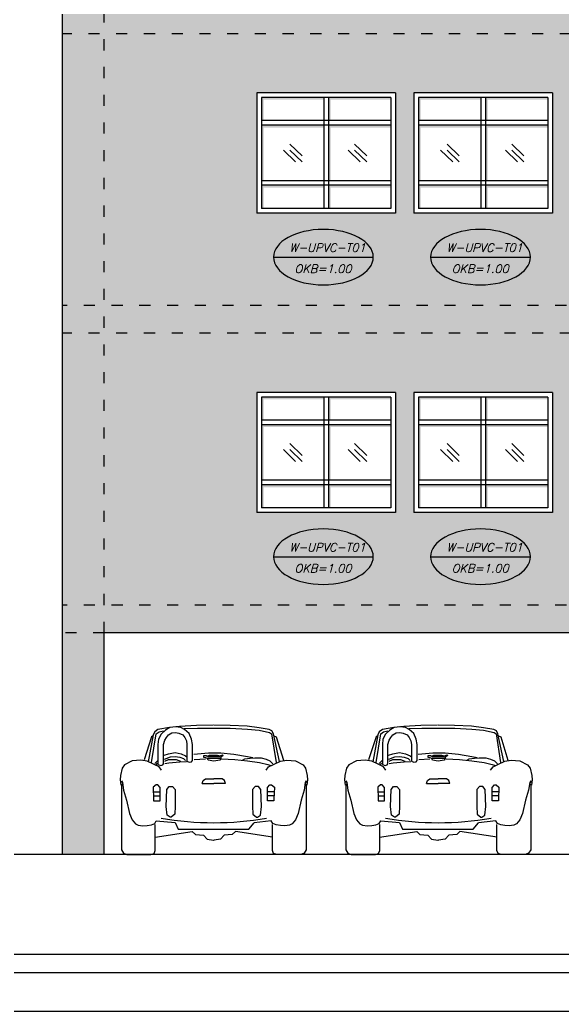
# Model space of a CAD drawing. Header units: millimetres. Extents: x 577 to 2337, y 236 to 943.
# Drawn here: x 1076.49 to 1082.36, y 533.53 to 544.26 of the extents above; entities that cross this region are included whole.
import ezdxf

# ---------------------------------------------------------------- set-up
doc = ezdxf.new("R2010")
doc.units = ezdxf.units.MM
doc.header["$LTSCALE"] = 0.01
doc.linetypes.add('ACAD_ISO03W100', pattern=[30, 12, -18])
for name, color, linetype in [('00-Arm', 7, 'Continuous'), ('02-Elev', 2, 'Continuous'), ('06-Furn', 4, 'Continuous'), ('08-Hatch', 5, 'Continuous'), ('10-coulm', 7, 'Continuous'), ('15-Window', 4, 'Continuous')]:
    doc.layers.add(name, color=color, linetype=linetype)
doc.styles.get("Standard").update_dxf_attribs({"font": 'italic.shx'})

# ---------------------------------------------------------------- blocks, each defined once
blk = doc.blocks.new('caru')
at = {"layer": '06-Furn', "color": 234, "linetype": 'ByBlock'}
for p, q in [((866.311, 633.004), (866.275, 632.978)), ((866.435, 633.026), (866.311, 633.004)), ((866.322, 632.978), (866.37, 632.989)), ((866.391, 632.997), (866.344, 632.953)), ((866.439, 633.026), (866.391, 632.997)), ((866.544, 633.037), (866.435, 633.026)), ((866.5, 633.033), (866.439, 633.026)), ((866.559, 633.026), (866.5, 633.033)), ((866.726, 633.048), (866.544, 633.037)), ((866.599, 633.004), (866.559, 633.026)), ((866.595, 633.015), (866.737, 633.018)), ((866.65, 632.96), (866.599, 633.004)), ((866.908, 633.051), (866.726, 633.048)), ((866.737, 633.018), (867.093, 633.018)), ((867.09, 633.048), (866.915, 633.051)), ((867.275, 633.04), (867.09, 633.048)), ((867.093, 633.018), (867.279, 633.008)), ((867.406, 633.022), (867.275, 633.04)), ((867.279, 633.008), (867.406, 632.997)), ((867.515, 633.004), (867.406, 633.022)), ((867.406, 632.997), (867.519, 632.971)), ((867.544, 632.989), (867.515, 633.004)), ((867.559, 632.957), (867.544, 632.989)), ((866.242, 632.924), (866.162, 632.677)), ((866.26, 632.946), (866.206, 632.655)), ((866.242, 632.648), (866.293, 632.957)), ((866.26, 632.935), (866.242, 632.924)), ((866.275, 632.978), (866.26, 632.946)), ((866.293, 632.957), (866.322, 632.978)), ((866.315, 632.902), (866.311, 632.844)), ((866.344, 632.953), (866.315, 632.902)), ((866.37, 632.844), (866.384, 632.891)), ((866.384, 632.891), (866.402, 632.92)), ((866.402, 632.92), (866.424, 632.946)), ((866.424, 632.946), (866.46, 632.968)), ((866.46, 632.968), (866.5, 632.971)), ((866.5, 632.971), (866.537, 632.964)), ((866.537, 632.964), (866.58, 632.946)), ((866.58, 632.946), (866.602, 632.92)), ((866.602, 632.92), (866.62, 632.884)), ((866.62, 632.884), (866.624, 632.844)), ((866.675, 632.902), (866.65, 632.96)), ((866.686, 632.844), (866.675, 632.902)), ((867.519, 632.971), (867.54, 632.957)), ((867.54, 632.957), (867.588, 632.648)), ((867.624, 632.658), (867.559, 632.957)), ((867.566, 632.938), (867.591, 632.924)), ((867.591, 632.924), (867.668, 632.673)), ((866.311, 632.844), (866.311, 632.626)), ((866.37, 632.633), (866.37, 632.844)), ((866.624, 632.844), (866.624, 632.662)), ((866.686, 632.669), (866.686, 632.844)), ((866.031, 632.666), (865.948, 632.622)), ((866.126, 632.673), (866.031, 632.666)), ((866.195, 632.662), (866.126, 632.673)), ((866.271, 632.626), (866.195, 632.662)), ((866.275, 632.637), (866.308, 632.669)), ((866.377, 632.728), (866.424, 632.742)), ((866.38, 632.684), (866.446, 632.709)), ((866.384, 632.662), (866.424, 632.68)), ((866.424, 632.742), (866.497, 632.757)), ((866.424, 632.68), (866.508, 632.68)), ((866.446, 632.709), (866.497, 632.713)), ((866.497, 632.757), (866.562, 632.742)), ((866.497, 632.713), (866.548, 632.706)), ((866.508, 632.68), (866.555, 632.662)), ((866.548, 632.706), (866.588, 632.691)), ((866.562, 632.742), (866.61, 632.72)), ((866.588, 632.691), (866.61, 632.669)), ((866.61, 632.72), (866.624, 632.709)), ((866.624, 632.662), (866.65, 632.651)), ((866.675, 632.655), (866.686, 632.669)), ((866.697, 632.738), (866.857, 632.753)), ((866.704, 632.68), (866.824, 632.688)), ((866.806, 632.702), (866.806, 632.724)), ((866.806, 632.724), (866.831, 632.724)), ((866.828, 632.698), (866.806, 632.702)), ((866.846, 632.691), (866.828, 632.698)), ((866.831, 632.724), (866.839, 632.717)), ((866.839, 632.717), (866.842, 632.717)), ((866.842, 632.717), (866.868, 632.728)), ((866.853, 632.673), (866.846, 632.691)), ((866.85, 632.713), (866.984, 632.713)), ((866.85, 632.695), (866.984, 632.695)), ((866.915, 632.662), (866.853, 632.673)), ((866.857, 632.753), (866.991, 632.753)), ((866.868, 632.728), (866.955, 632.728)), ((866.98, 632.673), (866.915, 632.662)), ((866.955, 632.728), (866.984, 632.72)), ((866.991, 632.691), (866.98, 632.673)), ((866.984, 632.72), (867.01, 632.731)), ((866.991, 632.753), (867.133, 632.738)), ((867.017, 632.724), (866.991, 632.706)), ((866.991, 632.706), (866.991, 632.691)), ((866.999, 632.688), (867.144, 632.68)), ((867.01, 632.731), (867.017, 632.724)), ((867.133, 632.738), (867.279, 632.713)), ((867.144, 632.68), (867.279, 632.666)), ((867.224, 632.673), (867.25, 632.688)), ((867.25, 632.688), (867.308, 632.695)), ((867.279, 632.713), (867.337, 632.702)), ((867.279, 632.666), (867.41, 632.648)), ((867.308, 632.695), (867.359, 632.698)), ((867.359, 632.698), (867.428, 632.698)), ((867.428, 632.698), (867.482, 632.684)), ((867.482, 632.684), (867.522, 632.666)), ((867.522, 632.666), (867.555, 632.633)), ((867.559, 632.626), (867.635, 632.662)), ((867.635, 632.662), (867.704, 632.673)), ((867.704, 632.673), (867.799, 632.666)), ((867.799, 632.666), (867.882, 632.622)), ((865.922, 632.586), (865.904, 632.506)), ((865.948, 632.622), (865.922, 632.586)), ((866.322, 632.6), (866.271, 632.626)), ((866.286, 632.618), (866.304, 632.64)), ((866.311, 632.626), (866.34, 632.615)), ((866.348, 632.564), (866.322, 632.6)), ((866.34, 632.615), (866.362, 632.622)), ((866.362, 632.622), (866.37, 632.633)), ((866.384, 632.637), (866.428, 632.644)), ((866.428, 632.644), (866.548, 632.655)), ((866.548, 632.655), (866.62, 632.658)), ((866.65, 632.651), (866.675, 632.655)), ((867.41, 632.648), (867.5, 632.626)), ((867.482, 632.564), (867.508, 632.6)), ((867.5, 632.626), (867.533, 632.615)), ((867.508, 632.6), (867.559, 632.626)), ((867.882, 632.622), (867.908, 632.586)), ((867.908, 632.586), (867.926, 632.506)), ((865.904, 632.506), (865.9, 632.462)), ((865.9, 632.462), (865.908, 632.404)), ((865.908, 632.429), (865.915, 632.451)), ((865.915, 632.451), (865.926, 632.433)), ((866.788, 632.422), (866.799, 632.455)), ((866.799, 632.455), (866.824, 632.473)), ((866.824, 632.473), (866.915, 632.473)), ((867.006, 632.473), (866.915, 632.473)), ((867.031, 632.455), (867.006, 632.473)), ((867.042, 632.422), (867.031, 632.455)), ((867.915, 632.451), (867.904, 632.433)), ((867.922, 632.429), (867.915, 632.451)), ((867.93, 632.462), (867.922, 632.404)), ((867.926, 632.506), (867.93, 632.462)), ((865.915, 632.418), (865.915, 631.702)), ((865.926, 632.433), (865.937, 632.349)), ((865.937, 632.349), (865.97, 632.24)), ((866.29, 632.408), (866.26, 632.382)), ((866.26, 632.382), (866.264, 632.251)), ((866.308, 632.408), (866.29, 632.408)), ((866.333, 632.378), (866.308, 632.408)), ((866.333, 632.298), (866.333, 632.378)), ((866.399, 632.171), (866.406, 632.357)), ((866.406, 632.357), (866.431, 632.389)), ((866.431, 632.389), (866.468, 632.389)), ((866.468, 632.389), (866.497, 632.357)), ((866.497, 632.357), (866.497, 632.175)), ((866.788, 632.422), (866.915, 632.422)), ((867.042, 632.422), (866.915, 632.422)), ((867.362, 632.389), (867.333, 632.357)), ((867.333, 632.357), (867.333, 632.175)), ((867.399, 632.389), (867.362, 632.389)), ((867.424, 632.357), (867.399, 632.389)), ((867.431, 632.171), (867.424, 632.357)), ((867.497, 632.378), (867.522, 632.408)), ((867.497, 632.298), (867.497, 632.378)), ((867.522, 632.408), (867.54, 632.408)), ((867.54, 632.408), (867.57, 632.382)), ((867.57, 632.382), (867.566, 632.251)), ((867.893, 632.349), (867.86, 632.24)), ((867.904, 632.433), (867.893, 632.349)), ((867.915, 632.418), (867.915, 631.702)), ((865.97, 632.24), (866.002, 632.098)), ((866.264, 632.331), (866.326, 632.331)), ((866.264, 632.288), (866.326, 632.288)), ((866.264, 632.251), (866.264, 632.233)), ((866.264, 632.233), (866.308, 632.233)), ((866.308, 632.233), (866.333, 632.233)), ((866.333, 632.233), (866.333, 632.298)), ((867.497, 632.233), (867.497, 632.298)), ((867.522, 632.233), (867.497, 632.233)), ((867.566, 632.331), (867.504, 632.331)), ((867.566, 632.288), (867.504, 632.288)), ((867.566, 632.233), (867.522, 632.233)), ((867.566, 632.251), (867.566, 632.233)), ((867.86, 632.24), (867.828, 632.098)), ((866.41, 632.08), (866.399, 632.171)), ((866.497, 632.175), (866.493, 632.088)), ((867.333, 632.175), (867.337, 632.088)), ((867.42, 632.08), (867.431, 632.171)), ((866.002, 632.098), (866.031, 632.029)), ((866.031, 632.029), (866.068, 631.986)), ((866.275, 631.989), (866.293, 632.018)), ((866.293, 632.018), (866.497, 632)), ((866.442, 632.055), (866.41, 632.08)), ((866.453, 632.058), (866.442, 632.055)), ((866.493, 632.088), (866.453, 632.058)), ((867.337, 632.088), (867.377, 632.058)), ((867.537, 632.018), (867.351, 631.997)), ((867.377, 632.058), (867.388, 632.055)), ((867.388, 632.055), (867.42, 632.08)), ((867.555, 631.989), (867.537, 632.018)), ((867.799, 632.029), (867.762, 631.986)), ((867.828, 632.098), (867.799, 632.029)), ((866.068, 631.986), (866.097, 631.971)), ((866.097, 631.971), (866.148, 631.964)), ((866.148, 631.964), (866.195, 631.968)), ((866.195, 631.968), (866.239, 631.975)), ((866.239, 631.975), (866.275, 631.989)), ((866.282, 631.695), (866.282, 631.978)), ((866.497, 632), (866.53, 631.928)), ((866.53, 631.928), (867.293, 631.928)), ((867.293, 631.928), (867.351, 631.997)), ((867.548, 631.695), (867.548, 631.978)), ((867.591, 631.975), (867.555, 631.989)), ((867.635, 631.968), (867.591, 631.975)), ((867.682, 631.964), (867.635, 631.968)), ((867.733, 631.971), (867.682, 631.964)), ((867.762, 631.986), (867.733, 631.971)), ((866.279, 631.84), (866.682, 631.902)), ((866.682, 631.902), (866.715, 631.869)), ((866.715, 631.869), (866.802, 631.862)), ((866.802, 631.862), (866.842, 631.818)), ((866.842, 631.818), (866.911, 631.808)), ((866.911, 631.808), (866.919, 631.808)), ((866.988, 631.818), (866.919, 631.808)), ((867.028, 631.862), (866.988, 631.818)), ((867.115, 631.869), (867.028, 631.862)), ((867.148, 631.902), (867.115, 631.869)), ((867.551, 631.84), (867.148, 631.902)), ((865.915, 631.702), (865.937, 631.666)), ((866.268, 631.662), (866.282, 631.695)), ((867.562, 631.662), (867.548, 631.695)), ((867.915, 631.702), (867.893, 631.666)), ((865.937, 631.666), (865.973, 631.651)), ((865.973, 631.651), (866.235, 631.651)), ((866.235, 631.651), (866.268, 631.662)), ((867.595, 631.651), (867.562, 631.662)), ((867.857, 631.651), (867.595, 631.651)), ((867.893, 631.666), (867.857, 631.651))]:
    blk.add_line(p, q, dxfattribs=at)
blk.add_arc((866.915, 635.468, -0.044), 3.471, 260.5331, 279.4669, dxfattribs=at)

msp = doc.modelspace()

# ---------------------------------------------------------------- hatches: boundary and pattern name
at = {"layer": '02-Elev'}
h = msp.add_hatch(color=8, dxfattribs=at)
h.dxf.hatch_style = 1
h.paths.add_polyline_path([(1079.773, 543.415), (1079.123, 543.415), (1079.123, 543.39), (1079.773, 543.39)])
h.paths.add_polyline_path([(1079.123, 543.415), (1079.098, 543.415), (1079.098, 543.39), (1079.123, 543.39)])
h.paths.add_polyline_path([(1079.123, 543.39), (1079.098, 543.39), (1079.098, 543.165), (1079.123, 543.165)])
h = msp.add_hatch(color=8, dxfattribs=at)
h.dxf.hatch_style = 1
h.paths.add_polyline_path([(1080.498, 543.415), (1079.848, 543.415), (1079.848, 543.39), (1080.498, 543.39)])
h.paths.add_polyline_path([(1079.848, 543.415), (1079.823, 543.415), (1079.823, 543.39), (1079.848, 543.39)])
h.paths.add_polyline_path([(1079.848, 543.39), (1079.823, 543.39), (1079.823, 543.165), (1079.848, 543.165)])
h = msp.add_hatch(color=8, dxfattribs=at)
h.dxf.hatch_style = 1
h.paths.add_polyline_path([(1081.473, 543.415), (1080.823, 543.415), (1080.823, 543.39), (1081.473, 543.39)])
h.paths.add_polyline_path([(1080.823, 543.415), (1080.798, 543.415), (1080.798, 543.39), (1080.823, 543.39)])
h.paths.add_polyline_path([(1080.823, 543.39), (1080.798, 543.39), (1080.798, 543.165), (1080.823, 543.165)])
h = msp.add_hatch(color=8, dxfattribs=at)
h.dxf.hatch_style = 1
h.paths.add_polyline_path([(1082.198, 543.415), (1081.548, 543.415), (1081.548, 543.39), (1082.198, 543.39)])
h.paths.add_polyline_path([(1081.548, 543.415), (1081.523, 543.415), (1081.523, 543.39), (1081.548, 543.39)])
h.paths.add_polyline_path([(1081.548, 543.39), (1081.523, 543.39), (1081.523, 543.165), (1081.548, 543.165)])
h = msp.add_hatch(color=8, dxfattribs=at)
h.dxf.hatch_style = 1
h.paths.add_polyline_path([(1079.773, 543.115), (1079.123, 543.115), (1079.123, 543.09), (1079.773, 543.09)])
h.paths.add_polyline_path([(1079.123, 543.115), (1079.098, 543.115), (1079.098, 543.09), (1079.123, 543.09)])
h.paths.add_polyline_path([(1079.123, 543.09), (1079.098, 543.09), (1079.098, 542.515), (1079.123, 542.515)])
h = msp.add_hatch(color=8, dxfattribs=at)
h.dxf.hatch_style = 1
h.paths.add_polyline_path([(1080.498, 543.115), (1079.848, 543.115), (1079.848, 543.09), (1080.498, 543.09)])
h.paths.add_polyline_path([(1079.848, 543.115), (1079.823, 543.115), (1079.823, 543.09), (1079.848, 543.09)])
h.paths.add_polyline_path([(1079.848, 543.09), (1079.823, 543.09), (1079.823, 542.515), (1079.848, 542.515)])
h = msp.add_hatch(color=8, dxfattribs=at)
h.dxf.hatch_style = 1
h.paths.add_polyline_path([(1081.473, 543.115), (1080.823, 543.115), (1080.823, 543.09), (1081.473, 543.09)])
h.paths.add_polyline_path([(1080.823, 543.115), (1080.798, 543.115), (1080.798, 543.09), (1080.823, 543.09)])
h.paths.add_polyline_path([(1080.823, 543.09), (1080.798, 543.09), (1080.798, 542.515), (1080.823, 542.515)])
h = msp.add_hatch(color=8, dxfattribs=at)
h.dxf.hatch_style = 1
h.paths.add_polyline_path([(1082.198, 543.115), (1081.548, 543.115), (1081.548, 543.09), (1082.198, 543.09)])
h.paths.add_polyline_path([(1081.548, 543.115), (1081.523, 543.115), (1081.523, 543.09), (1081.548, 543.09)])
h.paths.add_polyline_path([(1081.548, 543.09), (1081.523, 543.09), (1081.523, 542.515), (1081.548, 542.515)])
h = msp.add_hatch(color=8, dxfattribs=at)
h.dxf.hatch_style = 1
h.paths.add_polyline_path([(1079.773, 542.465), (1079.123, 542.465), (1079.123, 542.44), (1079.773, 542.44)])
h.paths.add_polyline_path([(1079.123, 542.465), (1079.098, 542.465), (1079.098, 542.44), (1079.123, 542.44)])
h.paths.add_polyline_path([(1079.123, 542.44), (1079.098, 542.44), (1079.098, 542.215), (1079.123, 542.215)])
h = msp.add_hatch(color=8, dxfattribs=at)
h.dxf.hatch_style = 1
h.paths.add_polyline_path([(1080.498, 542.465), (1079.848, 542.465), (1079.848, 542.44), (1080.498, 542.44)])
h.paths.add_polyline_path([(1079.848, 542.465), (1079.823, 542.465), (1079.823, 542.44), (1079.848, 542.44)])
h.paths.add_polyline_path([(1079.848, 542.44), (1079.823, 542.44), (1079.823, 542.215), (1079.848, 542.215)])
h = msp.add_hatch(color=8, dxfattribs=at)
h.dxf.hatch_style = 1
h.paths.add_polyline_path([(1081.473, 542.465), (1080.823, 542.465), (1080.823, 542.44), (1081.473, 542.44)])
h.paths.add_polyline_path([(1080.823, 542.465), (1080.798, 542.465), (1080.798, 542.44), (1080.823, 542.44)])
h.paths.add_polyline_path([(1080.823, 542.44), (1080.798, 542.44), (1080.798, 542.215), (1080.823, 542.215)])
h = msp.add_hatch(color=8, dxfattribs=at)
h.dxf.hatch_style = 1
h.paths.add_polyline_path([(1082.198, 542.465), (1081.548, 542.465), (1081.548, 542.44), (1082.198, 542.44)])
h.paths.add_polyline_path([(1081.548, 542.465), (1081.523, 542.465), (1081.523, 542.44), (1081.548, 542.44)])
h.paths.add_polyline_path([(1081.548, 542.44), (1081.523, 542.44), (1081.523, 542.215), (1081.548, 542.215)])
h = msp.add_hatch(color=8, dxfattribs=at)
h.dxf.hatch_style = 1
h.paths.add_polyline_path([(1079.773, 540.175), (1079.123, 540.175), (1079.123, 540.15), (1079.773, 540.15)])
h.paths.add_polyline_path([(1079.123, 540.175), (1079.098, 540.175), (1079.098, 540.15), (1079.123, 540.15)])
h.paths.add_polyline_path([(1079.123, 540.15), (1079.098, 540.15), (1079.098, 539.925), (1079.123, 539.925)])
h = msp.add_hatch(color=8, dxfattribs=at)
h.dxf.hatch_style = 1
h.paths.add_polyline_path([(1080.498, 540.175), (1079.848, 540.175), (1079.848, 540.15), (1080.498, 540.15)])
h.paths.add_polyline_path([(1079.848, 540.175), (1079.823, 540.175), (1079.823, 540.15), (1079.848, 540.15)])
h.paths.add_polyline_path([(1079.848, 540.15), (1079.823, 540.15), (1079.823, 539.925), (1079.848, 539.925)])
h = msp.add_hatch(color=8, dxfattribs=at)
h.dxf.hatch_style = 1
h.paths.add_polyline_path([(1081.473, 540.175), (1080.823, 540.175), (1080.823, 540.15), (1081.473, 540.15)])
h.paths.add_polyline_path([(1080.823, 540.175), (1080.798, 540.175), (1080.798, 540.15), (1080.823, 540.15)])
h.paths.add_polyline_path([(1080.823, 540.15), (1080.798, 540.15), (1080.798, 539.925), (1080.823, 539.925)])
h = msp.add_hatch(color=8, dxfattribs=at)
h.dxf.hatch_style = 1
h.paths.add_polyline_path([(1082.198, 540.175), (1081.548, 540.175), (1081.548, 540.15), (1082.198, 540.15)])
h.paths.add_polyline_path([(1081.548, 540.175), (1081.523, 540.175), (1081.523, 540.15), (1081.548, 540.15)])
h.paths.add_polyline_path([(1081.548, 540.15), (1081.523, 540.15), (1081.523, 539.925), (1081.548, 539.925)])
h = msp.add_hatch(color=8, dxfattribs=at)
h.dxf.hatch_style = 1
h.paths.add_polyline_path([(1079.773, 539.875), (1079.123, 539.875), (1079.123, 539.85), (1079.773, 539.85)])
h.paths.add_polyline_path([(1079.123, 539.875), (1079.098, 539.875), (1079.098, 539.85), (1079.123, 539.85)])
h.paths.add_polyline_path([(1079.123, 539.85), (1079.098, 539.85), (1079.098, 539.275), (1079.123, 539.275)])
h = msp.add_hatch(color=8, dxfattribs=at)
h.dxf.hatch_style = 1
h.paths.add_polyline_path([(1080.498, 539.875), (1079.848, 539.875), (1079.848, 539.85), (1080.498, 539.85)])
h.paths.add_polyline_path([(1079.848, 539.875), (1079.823, 539.875), (1079.823, 539.85), (1079.848, 539.85)])
h.paths.add_polyline_path([(1079.848, 539.85), (1079.823, 539.85), (1079.823, 539.275), (1079.848, 539.275)])
h = msp.add_hatch(color=8, dxfattribs=at)
h.dxf.hatch_style = 1
h.paths.add_polyline_path([(1081.473, 539.875), (1080.823, 539.875), (1080.823, 539.85), (1081.473, 539.85)])
h.paths.add_polyline_path([(1080.823, 539.875), (1080.798, 539.875), (1080.798, 539.85), (1080.823, 539.85)])
h.paths.add_polyline_path([(1080.823, 539.85), (1080.798, 539.85), (1080.798, 539.275), (1080.823, 539.275)])
h = msp.add_hatch(color=8, dxfattribs=at)
h.dxf.hatch_style = 1
h.paths.add_polyline_path([(1082.198, 539.875), (1081.548, 539.875), (1081.548, 539.85), (1082.198, 539.85)])
h.paths.add_polyline_path([(1081.548, 539.875), (1081.523, 539.875), (1081.523, 539.85), (1081.548, 539.85)])
h.paths.add_polyline_path([(1081.548, 539.85), (1081.523, 539.85), (1081.523, 539.275), (1081.548, 539.275)])
h = msp.add_hatch(color=8, dxfattribs=at)
h.dxf.hatch_style = 1
h.paths.add_polyline_path([(1079.773, 539.225), (1079.123, 539.225), (1079.123, 539.2), (1079.773, 539.2)])
h.paths.add_polyline_path([(1079.123, 539.225), (1079.098, 539.225), (1079.098, 539.2), (1079.123, 539.2)])
h.paths.add_polyline_path([(1079.123, 539.2), (1079.098, 539.2), (1079.098, 538.975), (1079.123, 538.975)])
h = msp.add_hatch(color=8, dxfattribs=at)
h.dxf.hatch_style = 1
h.paths.add_polyline_path([(1080.498, 539.225), (1079.848, 539.225), (1079.848, 539.2), (1080.498, 539.2)])
h.paths.add_polyline_path([(1079.848, 539.225), (1079.823, 539.225), (1079.823, 539.2), (1079.848, 539.2)])
h.paths.add_polyline_path([(1079.848, 539.2), (1079.823, 539.2), (1079.823, 538.975), (1079.848, 538.975)])
h = msp.add_hatch(color=8, dxfattribs=at)
h.dxf.hatch_style = 1
h.paths.add_polyline_path([(1081.473, 539.225), (1080.823, 539.225), (1080.823, 539.2), (1081.473, 539.2)])
h.paths.add_polyline_path([(1080.823, 539.225), (1080.798, 539.225), (1080.798, 539.2), (1080.823, 539.2)])
h.paths.add_polyline_path([(1080.823, 539.2), (1080.798, 539.2), (1080.798, 538.975), (1080.823, 538.975)])
h = msp.add_hatch(color=8, dxfattribs=at)
h.dxf.hatch_style = 1
h.paths.add_polyline_path([(1082.198, 539.225), (1081.548, 539.225), (1081.548, 539.2), (1082.198, 539.2)])
h.paths.add_polyline_path([(1081.548, 539.225), (1081.523, 539.225), (1081.523, 539.2), (1081.548, 539.2)])
h.paths.add_polyline_path([(1081.548, 539.2), (1081.523, 539.2), (1081.523, 538.975), (1081.548, 538.975)])
at = {"layer": '08-Hatch'}
h = msp.add_hatch(dxfattribs=at)
h.set_pattern_fill('AR-CONC', color=26, scale=0.003, angle=90)
h.set_pattern_definition([(140, (112.80526, -147.2368), (0.04781726, 0.546554), [0.05715, -0.62865]), (85, (112.80526, -147.2368), (-0.57317054, -0.10573026), [0.04572, -0.50292175]), (190.451445, (112.80924, -147.19126), (-0.52535326, 0.44082374), [0.04857003, -0.53427073]), (136.1842, (112.65286, -147.2368), (0.126127, 0.81323712), [0.085725, -0.942975]), (186.63556, (112.6634, -147.169), (-0.7422784, 0.7122124), [0.07285507, -0.8014068]), (81.18415, (112.65286, -147.2368), (-0.7422784, 0.7122124), [0.0685799, -0.7543792]), (111, (112.69096, -147.1606), (0.3067956, 0.45484317), [0.05715, -0.62865]), (56, (112.69096, -147.1606), (-0.5525639, 0.18540609), [0.04572, -0.50292]), (161.451445, (112.7165, -147.1227), (-0.2457683, 0.64024926), [0.04857003, -0.5342698]), (127.5, (112.80526, -147.2368), (-0.253665117, 0.00926581), [0, -0.496824, 0, -0.51054, 0, -0.504825]), (97.5, (112.80526, -147.2368), (-0.300541724, 0.20045899), [0, -0.291084, 0, -0.485394, 0, -0.192405]), (57.5, (112.80526, -147.40673), (0.017186232, 0.406771786), [0, -0.1905, 0, -0.59436, 0, -0.78867]), (47.5, (112.80526, -147.48293), (-0.07627947, 0.44438754), [0, -0.24765, 0, -0.394716, 0, -0.56007])])
h.paths.add_polyline_path([(1087.798, 547.345), (1087.348, 547.345), (1087.348, 545.455, -1), (1087.348, 545.405), (1085.748, 545.405, -1), (1085.748, 545.455), (1085.748, 547.345), (1076.948, 547.345), (1076.948, 537.625), (1076.948, 535.225), (1077.398, 535.225), (1077.398, 537.625), (1087.798, 537.625)])
h.paths.add_polyline_path([(1082.248, 542.165), (1080.748, 542.165), (1080.748, 543.465), (1082.248, 543.465)], flags=16)
h.paths.add_polyline_path([(1082.198, 542.215), (1080.798, 542.215), (1080.798, 543.415), (1082.198, 543.415)], flags=0)
h.paths.add_polyline_path([(1081.523, 543.165), (1081.523, 542.465), (1081.473, 542.465), (1081.473, 543.165)], flags=0)
h.paths.add_polyline_path([(1084.398, 543.465), (1085.498, 543.465), (1085.498, 542.165), (1084.398, 542.165)], flags=16)
h.paths.add_polyline_path([(1084.448, 543.415), (1085.448, 543.415), (1085.448, 542.215), (1084.448, 542.215)], flags=0)
h.paths.add_polyline_path([(1084.973, 543.165), (1084.973, 542.465), (1084.923, 542.465), (1084.923, 543.165)], flags=0)
h.paths.add_polyline_path([(1082.248, 545.405), (1080.748, 545.405), (1080.748, 546.705), (1082.248, 546.705)], flags=16)
h.paths.add_polyline_path([(1084.398, 545.405), (1084.398, 546.705), (1085.498, 546.705), (1085.498, 545.405)], flags=16)
h.paths.add_polyline_path([(1082.198, 545.455), (1080.798, 545.455), (1080.798, 546.655), (1082.198, 546.655)], flags=0)
h.paths.add_polyline_path([(1085.748, 544.105), (1087.348, 544.105), (1087.348, 542.215, -1), (1087.348, 542.165), (1085.748, 542.165, -1), (1085.748, 542.215)], flags=16)
h.paths.add_polyline_path([(1084.448, 545.455), (1084.448, 546.655), (1085.448, 546.655), (1085.448, 545.455)], flags=0)
h.paths.add_polyline_path([(1085.823, 543.665), (1086.923, 543.665), (1086.923, 542.215), (1085.823, 542.215)], flags=0)
h.paths.add_polyline_path([(1085.873, 543.615), (1086.873, 543.615), (1086.873, 542.315), (1085.873, 542.315)], flags=0)
h.paths.add_polyline_path([(1086.348, 543.365), (1086.398, 543.365), (1086.398, 542.365), (1086.348, 542.365)], flags=0)
h.paths.add_polyline_path([(1081.473, 545.705), (1081.473, 546.405), (1081.523, 546.405), (1081.523, 545.705)], flags=0)
h.paths.add_polyline_path([(1084.923, 545.705), (1084.923, 546.405), (1084.973, 546.405), (1084.973, 545.705)], flags=0)
h.paths.add_polyline_path([(1080.548, 542.165), (1079.048, 542.165), (1079.048, 543.465), (1080.548, 543.465)], flags=16)
h.paths.add_polyline_path([(1080.498, 542.215), (1079.098, 542.215), (1079.098, 543.415), (1080.498, 543.415)], flags=0)
h.paths.add_polyline_path([(1079.823, 543.165), (1079.823, 542.465), (1079.773, 542.465), (1079.773, 543.165)], flags=0)
h.paths.add_polyline_path([(1082.248, 540.225), (1082.248, 538.925), (1080.748, 538.925), (1080.748, 540.225)], flags=16)
h.paths.add_polyline_path([(1084.398, 540.225), (1085.498, 540.225), (1085.498, 538.925), (1084.398, 538.925)], flags=16)
h.paths.add_polyline_path([(1082.198, 540.175), (1082.198, 538.975), (1080.798, 538.975), (1080.798, 540.175)], flags=0)
h.paths.add_polyline_path([(1084.448, 540.175), (1085.448, 540.175), (1085.448, 538.975), (1084.448, 538.975)], flags=0)
h.paths.add_polyline_path([(1085.748, 540.865), (1087.348, 540.865), (1087.348, 538.975, -1), (1087.348, 538.925), (1085.748, 538.925, -1), (1085.748, 538.975)], flags=16)
h.paths.add_polyline_path([(1080.548, 545.405), (1079.048, 545.405), (1079.048, 546.705), (1080.548, 546.705)], flags=16)
h.paths.add_polyline_path([(1084.923, 539.925), (1084.973, 539.925), (1084.973, 539.225), (1084.923, 539.225)], flags=0)
h.paths.add_polyline_path([(1081.523, 539.925), (1081.523, 539.225), (1081.473, 539.225), (1081.473, 539.925)], flags=0)
h.paths.add_polyline_path([(1080.498, 545.455), (1079.098, 545.455), (1079.098, 546.655), (1080.498, 546.655)], flags=0)
h.paths.add_polyline_path([(1079.773, 545.705), (1079.773, 546.405), (1079.823, 546.405), (1079.823, 545.705)], flags=0)
h.paths.add_polyline_path([(1085.823, 540.425), (1086.923, 540.425), (1086.923, 538.975), (1085.823, 538.975)], flags=0)
h.paths.add_polyline_path([(1085.873, 540.375), (1086.873, 540.375), (1086.873, 539.075), (1085.873, 539.075)], flags=0)
h.paths.add_polyline_path([(1086.398, 540.125), (1086.398, 539.125), (1086.348, 539.125), (1086.348, 540.125)], flags=0)
h.paths.add_polyline_path([(1080.548, 540.225), (1080.548, 538.925), (1079.048, 538.925), (1079.048, 540.225)], flags=16)
h.paths.add_polyline_path([(1080.498, 540.175), (1080.498, 538.975), (1079.098, 538.975), (1079.098, 540.175)], flags=0)
h.paths.add_polyline_path([(1079.823, 539.925), (1079.823, 539.225), (1079.773, 539.225), (1079.773, 539.925)], flags=0)

# ---------------------------------------------------------------- linework, layer by layer
at = {"layer": '00-Arm'}
for points in [[(1095.188, 554.182), (1065.688, 554.182), (1065.688, 533.532), (1095.188, 533.532)], [(1094.205, 553.568), (1066.672, 553.568), (1066.672, 534.147), (1094.205, 534.147)]]:
    msp.add_lwpolyline(points, close=True, dxfattribs=at)
at = {"layer": '00-Arm', "color": 4}
msp.add_lwpolyline([(1094.402, 553.764), (1066.475, 553.764), (1066.475, 533.95), (1094.402, 533.95)], close=True, dxfattribs=at)
at = {"layer": '02-Elev'}
for p, q in [((1076.948, 537.625), (1076.948, 547.345)), ((1076.948, 535.225), (1076.948, 537.625)), ((1083.898, 537.625), (1077.398, 537.625)), ((1077.398, 535.225), (1077.398, 537.625))]:
    msp.add_line(p, q, dxfattribs=at)
at = {"layer": '02-Elev', "color": 4}
for p, q in [((1080.548, 543.465), (1079.048, 543.465)), ((1079.048, 543.465), (1079.048, 542.165)), ((1080.548, 543.465), (1080.548, 542.165)), ((1082.248, 543.465), (1080.748, 543.465)), ((1080.748, 543.465), (1080.748, 542.165)), ((1082.248, 543.465), (1082.248, 542.165)), ((1080.548, 542.165), (1079.048, 542.165)), ((1082.248, 542.165), (1080.748, 542.165)), ((1080.548, 540.225), (1079.048, 540.225)), ((1079.048, 540.225), (1079.048, 538.925)), ((1080.548, 540.225), (1080.548, 538.925)), ((1082.248, 540.225), (1080.748, 540.225)), ((1080.748, 540.225), (1080.748, 538.925)), ((1082.248, 540.225), (1082.248, 538.925)), ((1080.548, 538.925), (1079.048, 538.925)), ((1082.248, 538.925), (1080.748, 538.925))]:
    msp.add_line(p, q, dxfattribs=at)
at = {"layer": '02-Elev', "color": 5}
for p, q in [((1080.498, 543.415), (1079.098, 543.415)), ((1079.098, 543.415), (1079.098, 542.215)), ((1079.773, 543.415), (1079.773, 542.215)), ((1079.823, 543.415), (1079.823, 542.215)), ((1080.498, 543.415), (1080.498, 542.215)), ((1082.198, 543.415), (1080.798, 543.415)), ((1080.798, 543.415), (1080.798, 542.215)), ((1081.473, 543.415), (1081.473, 542.215)), ((1081.523, 543.415), (1081.523, 542.215)), ((1082.198, 543.415), (1082.198, 542.215)), ((1080.498, 543.165), (1079.098, 543.165)), ((1082.198, 543.165), (1080.798, 543.165)), ((1080.498, 543.115), (1079.098, 543.115)), ((1082.198, 543.115), (1080.798, 543.115)), ((1079.407, 542.911), (1079.538, 542.783)), ((1080.107, 542.911), (1080.238, 542.783)), ((1081.107, 542.911), (1081.238, 542.783)), ((1081.807, 542.911), (1081.938, 542.783)), ((1079.338, 542.847), (1079.469, 542.718)), ((1079.407, 542.847), (1079.538, 542.718)), ((1080.038, 542.847), (1080.169, 542.718)), ((1080.107, 542.847), (1080.238, 542.718)), ((1081.038, 542.847), (1081.169, 542.718)), ((1081.107, 542.847), (1081.238, 542.718)), ((1081.738, 542.847), (1081.869, 542.718)), ((1081.807, 542.847), (1081.938, 542.718)), ((1080.498, 542.515), (1079.098, 542.515)), ((1082.198, 542.515), (1080.798, 542.515)), ((1080.498, 542.465), (1079.098, 542.465)), ((1082.198, 542.465), (1080.798, 542.465)), ((1080.498, 542.215), (1079.098, 542.215)), ((1082.198, 542.215), (1080.798, 542.215)), ((1080.498, 540.175), (1079.098, 540.175)), ((1079.098, 540.175), (1079.098, 538.975)), ((1079.773, 540.175), (1079.773, 538.975)), ((1079.823, 540.175), (1079.823, 538.975)), ((1080.498, 540.175), (1080.498, 538.975)), ((1082.198, 540.175), (1080.798, 540.175)), ((1080.798, 540.175), (1080.798, 538.975)), ((1081.473, 540.175), (1081.473, 538.975)), ((1081.523, 540.175), (1081.523, 538.975)), ((1082.198, 540.175), (1082.198, 538.975)), ((1080.498, 539.925), (1079.098, 539.925)), ((1082.198, 539.925), (1080.798, 539.925)), ((1080.498, 539.875), (1079.098, 539.875)), ((1082.198, 539.875), (1080.798, 539.875)), ((1079.338, 539.607), (1079.469, 539.478)), ((1079.407, 539.671), (1079.538, 539.543)), ((1079.407, 539.607), (1079.538, 539.478)), ((1080.038, 539.607), (1080.169, 539.478)), ((1080.107, 539.671), (1080.238, 539.543)), ((1080.107, 539.607), (1080.238, 539.478)), ((1081.038, 539.607), (1081.169, 539.478)), ((1081.107, 539.671), (1081.238, 539.543)), ((1081.107, 539.607), (1081.238, 539.478)), ((1081.738, 539.607), (1081.869, 539.478)), ((1081.807, 539.671), (1081.938, 539.543)), ((1081.807, 539.607), (1081.938, 539.478)), ((1080.498, 539.275), (1079.098, 539.275)), ((1082.198, 539.275), (1080.798, 539.275)), ((1080.498, 539.225), (1079.098, 539.225)), ((1082.198, 539.225), (1080.798, 539.225)), ((1080.498, 538.975), (1079.098, 538.975)), ((1082.198, 538.975), (1080.798, 538.975))]:
    msp.add_line(p, q, dxfattribs=at)
at = {"layer": '02-Elev', "color": 7}
msp.add_line((1090.203, 535.225), (1074.057, 535.225), dxfattribs=at)
at = {"layer": '10-coulm', "color": 5, "linetype": 'ACAD_ISO03W100'}
for p, q in [((1077.398, 537.625), (1077.398, 547.645)), ((1085.748, 544.105), (1076.948, 544.105)), ((1087.798, 541.165), (1076.948, 541.165)), ((1085.748, 540.865), (1076.948, 540.865)), ((1087.798, 537.925), (1076.948, 537.925)), ((1077.398, 537.625), (1076.948, 537.625))]:
    msp.add_line(p, q, dxfattribs=at)
at = {"layer": '15-Window', "color": 4}
for p, q in [((1079.229, 541.688), (1080.309, 541.688)), ((1080.929, 541.688), (1082.009, 541.688)), ((1079.229, 538.448), (1080.309, 538.448)), ((1080.929, 538.448), (1082.009, 538.448))]:
    msp.add_line(p, q, dxfattribs=at)
at = {"layer": '15-Window', "color": 4, "extrusion": (0, 0, -1)}
for centre in [(1079.769, 541.688), (1081.469, 541.688), (1079.769, 538.448), (1081.469, 538.448)]:
    msp.add_ellipse(centre, major_axis=(0.54, 0), ratio=0.555556, dxfattribs=at)

# ---------------------------------------------------------------- block references
at = {"layer": '06-Furn', "color": 241}
for p in [(211.669, -96.426), (214.097, -96.426)]:
    msp.add_blockref('caru', p, dxfattribs=at)

# ---------------------------------------------------------------- texts
at = {"layer": '15-Window', "color": 4, "char_height": 0.09, "width": 1.50675, "attachment_point": 3}
for s, insert in [('W-UPVC-T01', (1080.227, 541.835)), ('W-UPVC-T01', (1081.927, 541.835)), ('OKB=1.00', (1080.074, 541.607)), ('OKB=1.00', (1081.774, 541.607)), ('W-UPVC-T01', (1080.227, 538.595)), ('W-UPVC-T01', (1081.927, 538.595)), ('OKB=1.00', (1080.074, 538.367)), ('OKB=1.00', (1081.774, 538.367))]:
    msp.add_mtext(s, dxfattribs=dict(at, insert=insert))

doc.saveas('drawing.dxf')
